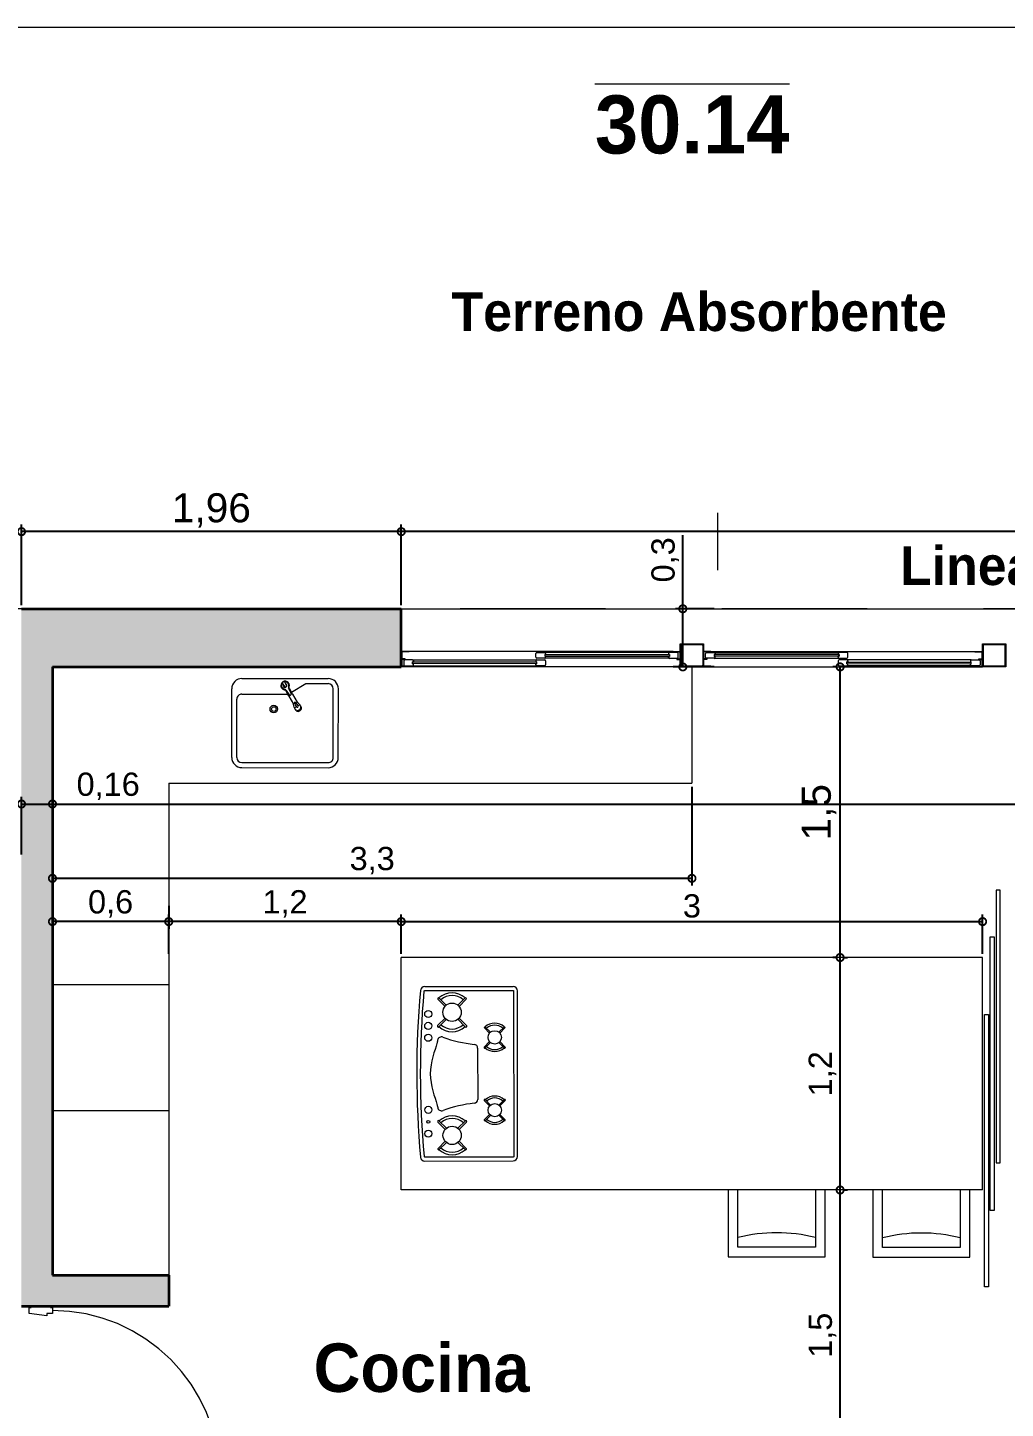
# Model space of a CAD drawing. Header units: millimetres. Extents: x 110427 to 125914, y 76277 to 76441.
# Drawn here: x 114092.03 to 114097.08, y 76389.89 to 76397.02 of the extents above; entities that cross this region are included whole.
import ezdxf

# ---------------------------------------------------------------- set-up
doc = ezdxf.new("R2010")
doc.units = ezdxf.units.MM
doc.linetypes.add('CENTER', pattern=[50.8, 31.75, -6.35, 6.35, -6.35])
doc.linetypes.add('JIS_02_0.7', pattern=[1.35, 0.75, -0.6])
for name, color, linetype, lineweight in [('03_A CONSTRUIR', 250, 'Continuous', 35), ('04_CIVIL A CONSTRUIR', 250, 'Continuous', 35), ('06_CIVIL VISTAS GRUESA', 244, 'Continuous', 13), ('07_CIVIL VISTAS MEDIA', 143, 'Continuous', 9), ('09_CIVIL PROYECCIONES', 230, 'JIS_02_0.7', 5), ('10_CIVIL EJES', 230, 'CENTER', 15), ('11_CARPINTERIA Y MOBILIARIO', 141, 'Continuous', 9), ('12_HATCH', 8, 'Continuous', 9), ('13_COTAS', 8, 'Continuous', 9)]:
    doc.layers.add(name, color=color, linetype=linetype, lineweight=lineweight)
doc.layers.add('14_TEXTOS', color=4, linetype='Continuous')
doc.styles.add('JDS1', font='GOTHICB.TTF')
doc.styles.add('Swis721 BT', font='swiss.ttf')
doc.dimstyles.new('ISO-23', dxfattribs={"dimscale": 0.03, "dimtxt": 5, "dimasz": 2.5, "dimexe": 1.25, "dimexo": 0.625, "dimtad": 1, "dimtxsty": 'Swis721 BT', "dimblk": 'DOTSMALL', "dimcen": 2.5, "dimclrt": 150, "dimadec": 0, "dimazin": 0, "dimtfac": 1, "dimtmove": 0, "dimatfit": 3, "dimfxl": 0, "dimarcsym": 0})

# ---------------------------------------------------------------- blocks, each defined once
blk = doc.blocks.new('A$C4B131B44')
at = {"layer": '11_CARPINTERIA Y MOBILIARIO'}
for p, q in [((-0.2806, -0.3635), (-0.2806, 0.092)), ((0.5965, 0.1148), (-0.2577, 0.1148)), ((0.6194, -0.3635), (0.6194, 0.092)), ((-0.0719, 0.0455), (-0.0451, 0.0189)), ((-0.0674, 0.05), (-0.0406, 0.0235)), ((0.0035, 0.0235), (0.0315, 0.0512)), ((0.008, 0.0189), (0.036, 0.0467)), ((0.3307, 0.0189), (0.3027, 0.0467)), ((0.3352, 0.0235), (0.3072, 0.0512)), ((0.4061, 0.05), (0.3794, 0.0235)), ((0.4106, 0.0455), (0.3839, 0.0189)), ((-0.0719, -0.0514), (-0.0451, -0.0248)), ((-0.0674, -0.0559), (-0.0406, -0.0293)), ((0.0035, -0.0293), (0.0315, -0.0571)), ((0.008, -0.0248), (0.036, -0.0526)), ((0.3307, -0.0248), (0.3027, -0.0526)), ((0.3352, -0.0293), (0.3072, -0.0571)), ((0.4061, -0.0559), (0.3794, -0.0293)), ((0.4106, -0.0514), (0.3839, -0.0248)), ((0.0373, -0.0908), (0.3015, -0.0908)), ((-0.2216, -0.1562), (-0.1848, -0.1927)), ((-0.2155, -0.1499), (-0.1786, -0.1865)), ((-0.1179, -0.1865), (-0.0794, -0.1483)), ((-0.1118, -0.1927), (-0.0733, -0.1545)), ((0.4505, -0.1927), (0.412, -0.1545)), ((0.4567, -0.1865), (0.4182, -0.1483)), ((0.5542, -0.1499), (0.5174, -0.1865)), ((0.5604, -0.1562), (0.5236, -0.1927)), ((-0.2216, -0.2894), (-0.1848, -0.2528)), ((-0.2155, -0.2956), (-0.1786, -0.2591)), ((-0.1179, -0.2591), (-0.0794, -0.2973)), ((-0.1118, -0.2528), (-0.0733, -0.291)), ((0.4505, -0.2528), (0.412, -0.291)), ((0.4567, -0.2591), (0.4182, -0.2973)), ((0.5542, -0.2956), (0.5174, -0.2591)), ((0.5604, -0.2894), (0.5236, -0.2528))]:
    blk.add_line(p, q, dxfattribs=at)
blk.add_lwpolyline([(0.5994, -0.3635, -0.419031), (0.5965, -0.3663, -0.044114), (-0.2577, -0.3663, -0.419031), (-0.2606, -0.3635), (-0.2606, 0.092, -0.414214), (-0.2577, 0.0948), (0.5965, 0.0948, -0.414214), (0.5994, 0.092)], format="xyb", close=True, dxfattribs=at)
for centre, radius in [((-0.0185, -0.0029), 0.0344), ((0.3573, -0.0029), 0.0344), ((-0.1483, -0.2228), 0.0473), ((0.4871, -0.2228), 0.0473), ((-0.1394, -0.3457), 0.0184), ((-0.0781, -0.3457), 0.0184), ((-0.0168, -0.3457), 0.0184), ((0.3555, -0.3457), 0.0184), ((0.4168, -0.3457), 0.00737), ((0.4781, -0.3457), 0.0184)]:
    blk.add_circle(centre, radius, dxfattribs=at)
for centre, radius, start, end in [((-0.2577, 0.092), 0.0229, 90, 180), ((0.5965, 0.092), 0.0229, 0, 90), ((-0.0185, -0.0029), 0.0729, 137.6275, 222.3725), ((-0.0185, -0.0029), 0.0631, 138.11325, 221.88675), ((-0.0696, 0.0478), 0.00318, 45.22003, 225.22003), ((-0.0185, -0.0029), 0.0631, 318.11325, 41.88675), ((0.0338, 0.049), 0.00318, 314.77997, 134.77997), ((-0.0185, -0.0029), 0.0729, 317.72288, 42.27712), ((0.3573, -0.0029), 0.0729, 137.72288, 222.27712), ((0.3573, -0.0029), 0.0631, 138.11325, 221.88675), ((0.305, 0.049), 0.00318, 45.22003, 225.22003), ((0.3573, -0.0029), 0.0631, 318.11325, 41.88675), ((0.4084, 0.0478), 0.00318, 314.77997, 134.77997), ((0.3573, -0.0029), 0.0729, 317.6275, 42.3725), ((-0.0696, -0.0536), 0.00318, 134.77997, 314.77997), ((0.0338, -0.0548), 0.00318, 225.22003, 45.22003), ((0.305, -0.0548), 0.00318, 134.77997, 314.77997), ((0.4084, -0.0536), 0.00318, 225.22003, 45.22003), ((-0.6829, -0.033), 0.7044, 340.35872, 353.87019), ((0.0373, -0.1108), 0.02, 90, 172.76677), ((0.3015, -0.1108), 0.02, 7.23323, 90), ((1.0217, -0.033), 0.7044, 186.12981, 199.64128), ((-0.1483, -0.2228), 0.1003, 137.6275, 222.3725), ((-0.1483, -0.2228), 0.0867, 138.11325, 221.88675), ((-0.2185, -0.153), 0.00438, 45.22003, 225.22003), ((-0.1483, -0.2228), 0.0867, 318.11325, 41.88675), ((-0.0764, -0.1514), 0.00438, 314.77997, 134.77997), ((-0.1483, -0.2228), 0.1003, 317.72288, 42.27712), ((0.4871, -0.2228), 0.1003, 137.72288, 222.27712), ((0.4871, -0.2228), 0.0867, 138.11325, 221.88675), ((0.4151, -0.1514), 0.00438, 45.22003, 225.22003), ((0.4871, -0.2228), 0.0867, 318.11325, 41.88675), ((0.5573, -0.153), 0.00438, 314.77997, 134.77997), ((0.4871, -0.2228), 0.1003, 317.6275, 42.3725), ((-0.0011, -0.2776), 0.02, 156.94499, 262.07462), ((0.3399, -0.2776), 0.02, 277.92538, 23.05501), ((-0.2185, -0.2925), 0.00438, 134.77997, 314.77997), ((-0.0764, -0.2941), 0.00438, 225.22003, 45.22003), ((0.4151, -0.2941), 0.00438, 134.77997, 314.77997), ((0.5573, -0.2925), 0.00438, 225.22003, 45.22003), ((-0.2577, -0.3635), 0.0229, 180, 262.81617), ((0.1694, 4.4649), 4.87, 264.93463, 275.06537), ((0.5965, -0.3635), 0.0229, 277.18383, 0)]:
    blk.add_arc(centre, radius, start, end, dxfattribs=at)
blk.add_open_spline([(-0.0038, -0.2974), (0.0039, -0.2985), (0.0373, -0.3079), (0.1694, -0.3588), (0.3014, -0.3079), (0.3349, -0.2985), (0.3426, -0.2974)], degree=3, knots=[0.0270107, 0.0270107, 0.0270107, 0.0270107, 0.0505112, 0.2042843, 0.3580574, 0.381558, 0.381558, 0.381558, 0.381558], dxfattribs=at)
blk = doc.blocks.new('_DotSmall')
at = {"color": 0, "linetype": 'ByBlock', "const_width": 0.5}
blk.add_lwpolyline([(-0.0625, 0, 1), (0.0625, 0, 1)], format="xyb", close=True, dxfattribs=at)
blk = doc.blocks.new('*D241')
at = {"layer": '13_COTAS', "color": 0, "lineweight": -2}
for p, q in [((114092.1632, 76393.6996), (114092.1632, 76392.9731)), ((114092.1632, 76393.0106), (114104.5832, 76393.0106)), ((114104.5832, 76392.8192), (114104.5832, 76393.0481))]:
    blk.add_line(p, q, dxfattribs=at)
at = {"layer": 'Defpoints', "color": 0}
for p in [(114092.1632, 76393.7183), (114104.5832, 76393.0106), (114104.5832, 76392.8004)]:
    blk.add_point(p, dxfattribs=at)
at = {"layer": '13_COTAS', "color": 0, "lineweight": -2, "xscale": 0.075, "yscale": 0.075, "zscale": 0.075, "rotation": 180}
blk.add_blockref('_DotSmall', (114092.1632, 76393.0106), dxfattribs=at)
at = {"layer": '13_COTAS', "color": 0, "lineweight": -2, "xscale": 0.075, "yscale": 0.075, "zscale": 0.075}
blk.add_blockref('_DotSmall', (114104.5832, 76393.0106), dxfattribs=at)
at = {"layer": '13_COTAS', "color": 150, "insert": (114098.3732, 76393.1198), "char_height": 0.15, "attachment_point": 5, "style": 'Swis721 BT'}
blk.add_mtext('12,42', dxfattribs=at)
blk = doc.blocks.new('*D518')
at = {"layer": '13_COTAS', "color": 0, "lineweight": -2}
for p, q in [((114092.0032, 76392.7494), (114092.0032, 76393.0481)), ((114092.0032, 76393.0106), (114092.1632, 76393.0106)), ((114092.1632, 76392.7494), (114092.1632, 76393.0481)), ((114092.1632, 76393.0106), (114092.6243, 76393.0106))]:
    blk.add_line(p, q, dxfattribs=at)
at = {"layer": 'Defpoints', "color": 0}
for p in [(114092.1632, 76393.0106), (114092.0032, 76392.7306), (114092.1632, 76392.7306)]:
    blk.add_point(p, dxfattribs=at)
at = {"layer": '13_COTAS', "color": 0, "lineweight": -2, "xscale": 0.075, "yscale": 0.075, "zscale": 0.075, "rotation": 180}
blk.add_blockref('_DotSmall', (114092.0032, 76393.0106), dxfattribs=at)
at = {"layer": '13_COTAS', "color": 0, "lineweight": -2, "xscale": 0.075, "yscale": 0.075, "zscale": 0.075}
blk.add_blockref('_DotSmall', (114092.1632, 76393.0106), dxfattribs=at)
at = {"layer": '13_COTAS', "color": 150, "insert": (114092.4506, 76393.1017), "char_height": 0.12, "attachment_point": 5, "style": 'Swis721 BT'}
blk.add_mtext('0,16', dxfattribs=at)
blk = doc.blocks.new('*D273')
at = {"layer": '13_COTAS', "color": 0, "lineweight": -2}
for p, q in [((114096.228, 76389.5182), (114096.228, 76391.0183)), ((114096.2467, 76391.0183), (114096.2655, 76391.0183)), ((114096.2467, 76389.5182), (114096.2655, 76389.5182))]:
    blk.add_line(p, q, dxfattribs=at)
at = {"layer": 'Defpoints', "color": 0}
for p in [(114096.228, 76391.0183), (114096.228, 76391.0183), (114096.228, 76389.5182)]:
    blk.add_point(p, dxfattribs=at)
at = {"layer": '13_COTAS', "color": 0, "lineweight": -2, "xscale": 0.075, "yscale": 0.075, "zscale": 0.075}
for p, rotation in [((114096.228, 76391.0183), 90), ((114096.228, 76389.5182), 270)]:
    blk.add_blockref('_DotSmall', p, dxfattribs=dict(at, rotation=rotation))
at = {"layer": '13_COTAS', "color": 150, "insert": (114096.1369, 76390.2683), "char_height": 0.12, "attachment_point": 5, "rotation": 90, "style": 'Swis721 BT'}
blk.add_mtext('1,5', dxfattribs=at)
blk = doc.blocks.new('*D274')
at = {"layer": '13_COTAS', "color": 0, "lineweight": -2}
for p, q in [((114096.228, 76391.0183), (114096.228, 76392.2183)), ((114096.2467, 76392.2183), (114096.2655, 76392.2183)), ((114096.2467, 76391.0183), (114096.2655, 76391.0183))]:
    blk.add_line(p, q, dxfattribs=at)
at = {"layer": 'Defpoints', "color": 0}
for p in [(114096.228, 76392.2183), (114096.228, 76392.2183), (114096.228, 76391.0183)]:
    blk.add_point(p, dxfattribs=at)
at = {"layer": '13_COTAS', "color": 0, "lineweight": -2, "xscale": 0.075, "yscale": 0.075, "zscale": 0.075}
for p, rotation in [((114096.228, 76392.2183), 90), ((114096.228, 76391.0183), 270)]:
    blk.add_blockref('_DotSmall', p, dxfattribs=dict(at, rotation=rotation))
at = {"layer": '13_COTAS', "color": 150, "insert": (114096.1369, 76391.6183), "char_height": 0.12, "attachment_point": 5, "rotation": 90, "style": 'Swis721 BT'}
blk.add_mtext('1,2', dxfattribs=at)
blk = doc.blocks.new('*D515')
at = {"layer": '13_COTAS', "color": 0, "lineweight": -2}
for p, q in [((114095.4162, 76394.0183), (114095.4162, 76394.3978)), ((114095.5775, 76394.0183), (114095.3787, 76394.0183)), ((114095.4162, 76393.7183), (114095.4162, 76394.0183)), ((114095.5775, 76393.7183), (114095.3787, 76393.7183))]:
    blk.add_line(p, q, dxfattribs=at)
at = {"layer": 'Defpoints', "color": 0}
for p in [(114095.4162, 76394.0183), (114095.5963, 76394.0183), (114095.5963, 76393.7183)]:
    blk.add_point(p, dxfattribs=at)
at = {"layer": '13_COTAS', "color": 0, "lineweight": -2, "xscale": 0.075, "yscale": 0.075, "zscale": 0.075}
for p, rotation in [((114095.4162, 76394.0183), 90), ((114095.4162, 76393.7183), 270)]:
    blk.add_blockref('_DotSmall', p, dxfattribs=dict(at, rotation=rotation))
at = {"layer": '13_COTAS', "color": 150, "insert": (114095.3252, 76394.271), "char_height": 0.12, "attachment_point": 5, "rotation": 90, "style": 'Swis721 BT'}
blk.add_mtext('0,3', dxfattribs=at)
blk = doc.blocks.new('*D516')
at = {"layer": '13_COTAS', "color": 0, "lineweight": -2}
for p, q in [((114092.7632, 76392.237), (114092.7632, 76392.4412)), ((114093.9632, 76392.237), (114093.9632, 76392.4412)), ((114093.9632, 76392.4037), (114092.7632, 76392.4037))]:
    blk.add_line(p, q, dxfattribs=at)
at = {"layer": 'Defpoints', "color": 0}
for p in [(114092.7632, 76392.4037), (114092.7632, 76392.2183), (114093.9632, 76392.2183)]:
    blk.add_point(p, dxfattribs=at)
at = {"layer": '13_COTAS', "color": 0, "lineweight": -2, "xscale": 0.075, "yscale": 0.075, "zscale": 0.075, "rotation": 180}
blk.add_blockref('_DotSmall', (114092.7632, 76392.4037), dxfattribs=at)
at = {"layer": '13_COTAS', "color": 0, "lineweight": -2, "xscale": 0.075, "yscale": 0.075, "zscale": 0.075}
blk.add_blockref('_DotSmall', (114093.9632, 76392.4037), dxfattribs=at)
at = {"layer": '13_COTAS', "color": 150, "insert": (114093.3632, 76392.4948), "char_height": 0.12, "attachment_point": 5, "style": 'Swis721 BT'}
blk.add_mtext('1,2', dxfattribs=at)
blk = doc.blocks.new('*D517')
at = {"layer": '13_COTAS', "color": 0, "lineweight": -2}
for p, q in [((114092.1632, 76392.485), (114092.1632, 76392.3662)), ((114092.7632, 76392.485), (114092.7632, 76392.3662)), ((114092.7632, 76392.4037), (114092.1632, 76392.4037))]:
    blk.add_line(p, q, dxfattribs=at)
at = {"layer": 'Defpoints', "color": 0}
for p in [(114092.1632, 76392.5037), (114092.7632, 76392.5037), (114092.1632, 76392.4037)]:
    blk.add_point(p, dxfattribs=at)
at = {"layer": '13_COTAS', "color": 0, "lineweight": -2, "xscale": 0.075, "yscale": 0.075, "zscale": 0.075, "rotation": 180}
blk.add_blockref('_DotSmall', (114092.1632, 76392.4037), dxfattribs=at)
at = {"layer": '13_COTAS', "color": 0, "lineweight": -2, "xscale": 0.075, "yscale": 0.075, "zscale": 0.075}
blk.add_blockref('_DotSmall', (114092.7632, 76392.4037), dxfattribs=at)
at = {"layer": '13_COTAS', "color": 150, "insert": (114092.4632, 76392.4948), "char_height": 0.12, "attachment_point": 5, "style": 'Swis721 BT'}
blk.add_mtext('0,6', dxfattribs=at)
blk = doc.blocks.new('*D320')
at = {"layer": '06_CIVIL VISTAS GRUESA', "color": 0, "lineweight": -2}
for p, q in [((114093.9632, 76394.0371), (114093.9632, 76394.4542)), ((114104.5832, 76394.0371), (114104.5832, 76394.4542)), ((114104.5832, 76394.4167), (114093.9632, 76394.4167))]:
    blk.add_line(p, q, dxfattribs=at)
at = {"layer": 'Defpoints', "color": 0}
for p in [(114093.9632, 76394.4167), (114093.9632, 76394.0183), (114104.5832, 76394.0183)]:
    blk.add_point(p, dxfattribs=at)
at = {"layer": '06_CIVIL VISTAS GRUESA', "color": 0, "lineweight": -2, "xscale": 0.075, "yscale": 0.075, "zscale": 0.075}
for p, rotation in [((114093.9632, 76394.4167), 180.0000001953298), ((114104.5832, 76394.4167), 1.953298323087438e-07)]:
    blk.add_blockref('_DotSmall', p, dxfattribs=dict(at, rotation=rotation))
at = {"layer": '06_CIVIL VISTAS GRUESA', "color": 150, "insert": (114099.2732, 76394.5258), "char_height": 0.15, "attachment_point": 5, "rotation": 0, "style": 'Swis721 BT'}
blk.add_mtext('10,60', dxfattribs=at)
blk = doc.blocks.new('*D321')
at = {"layer": '06_CIVIL VISTAS GRUESA', "color": 0, "lineweight": -2}
for p, q in [((114092.0032, 76394.0371), (114092.0032, 76394.4542)), ((114093.9632, 76394.0371), (114093.9632, 76394.4542)), ((114093.9632, 76394.4167), (114092.0032, 76394.4167))]:
    blk.add_line(p, q, dxfattribs=at)
at = {"layer": 'Defpoints', "color": 0}
for p in [(114092.0032, 76394.4167), (114092.0032, 76394.0183), (114093.9632, 76394.0183)]:
    blk.add_point(p, dxfattribs=at)
at = {"layer": '06_CIVIL VISTAS GRUESA', "color": 0, "lineweight": -2, "xscale": 0.075, "yscale": 0.075, "zscale": 0.075}
for p, rotation in [((114092.0032, 76394.4167), 180.000001058369), ((114093.9632, 76394.4167), 1.058368992445935e-06)]:
    blk.add_blockref('_DotSmall', p, dxfattribs=dict(at, rotation=rotation))
at = {"layer": '06_CIVIL VISTAS GRUESA', "color": 150, "insert": (114092.9832, 76394.5258), "char_height": 0.15, "attachment_point": 5, "rotation": 0, "style": 'Swis721 BT'}
blk.add_mtext('1,96', dxfattribs=at)
blk = doc.blocks.new('*D399')
at = {"layer": '13_COTAS', "color": 0, "lineweight": -2}
for p, q in [((114093.9632, 76392.237), (114093.9632, 76392.4412)), ((114096.9632, 76392.237), (114096.9632, 76392.4412)), ((114093.9632, 76392.4037), (114096.9632, 76392.4037))]:
    blk.add_line(p, q, dxfattribs=at)
at = {"layer": 'Defpoints', "color": 0}
for p in [(114096.9632, 76392.4037), (114093.9632, 76392.2183), (114096.9632, 76392.2183)]:
    blk.add_point(p, dxfattribs=at)
at = {"layer": '13_COTAS', "color": 0, "lineweight": -2, "xscale": 0.075, "yscale": 0.075, "zscale": 0.075, "rotation": 180}
blk.add_blockref('_DotSmall', (114093.9632, 76392.4037), dxfattribs=at)
at = {"layer": '13_COTAS', "color": 0, "lineweight": -2, "xscale": 0.075, "yscale": 0.075, "zscale": 0.075}
blk.add_blockref('_DotSmall', (114096.9632, 76392.4037), dxfattribs=at)
at = {"layer": '13_COTAS', "color": 150, "insert": (114095.4632, 76392.4841), "char_height": 0.12, "attachment_point": 5, "style": 'Swis721 BT'}
blk.add_mtext('3', dxfattribs=at)
blk = doc.blocks.new('*D418')
at = {"layer": '13_COTAS', "color": 0, "lineweight": -2}
for p, q in [((114092.1632, 76393.0996), (114092.1632, 76392.5895)), ((114095.4632, 76393.0996), (114095.4632, 76392.5895)), ((114095.4632, 76392.627), (114092.1632, 76392.627))]:
    blk.add_line(p, q, dxfattribs=at)
at = {"layer": 'Defpoints', "color": 0}
for p in [(114092.1632, 76393.1183), (114095.4632, 76393.1183), (114092.1632, 76392.627)]:
    blk.add_point(p, dxfattribs=at)
at = {"layer": '13_COTAS', "color": 0, "lineweight": -2, "xscale": 0.075, "yscale": 0.075, "zscale": 0.075, "rotation": 180}
blk.add_blockref('_DotSmall', (114092.1632, 76392.627), dxfattribs=at)
at = {"layer": '13_COTAS', "color": 0, "lineweight": -2, "xscale": 0.075, "yscale": 0.075, "zscale": 0.075}
blk.add_blockref('_DotSmall', (114095.4632, 76392.627), dxfattribs=at)
at = {"layer": '13_COTAS', "color": 150, "insert": (114093.8132, 76392.7181), "char_height": 0.12, "attachment_point": 5, "style": 'Swis721 BT'}
blk.add_mtext('3,3', dxfattribs=at)
blk = doc.blocks.new('*D256')
at = {"layer": '13_COTAS', "color": 0, "lineweight": -2}
for p, q in [((114096.2136, 76393.7184), (114096.1905, 76393.7184)), ((114096.228, 76392.2183), (114096.228, 76393.7184)), ((114096.2139, 76392.2183), (114096.1905, 76392.2183))]:
    blk.add_line(p, q, dxfattribs=at)
at = {"layer": 'Defpoints', "color": 0}
for p in [(114096.228, 76393.7184), (114096.2323, 76393.7184), (114096.2327, 76392.2183)]:
    blk.add_point(p, dxfattribs=at)
at = {"layer": '13_COTAS', "color": 0, "lineweight": -2, "xscale": 0.075, "yscale": 0.075, "zscale": 0.075}
for p, rotation in [((114096.228, 76393.7184), 90), ((114096.228, 76392.2183), 270)]:
    blk.add_blockref('_DotSmall', p, dxfattribs=dict(at, rotation=rotation))
at = {"layer": '13_COTAS', "color": 150, "insert": (114096.1188, 76392.9683), "char_height": 0.15, "attachment_point": 5, "rotation": 90, "style": 'Swis721 BT'}
blk.add_mtext('1,5', dxfattribs=at)

msp = doc.modelspace()

# ---------------------------------------------------------------- hatches: boundary and pattern name
at = {"layer": '12_HATCH'}
h = msp.add_hatch(color=1, dxfattribs=at)
h.dxf.hatch_style = 1
h.paths.add_polyline_path([(114092.1632, 76393.7183), (114093.9632, 76393.7183), (114093.9632, 76394.0183), (114092.0032, 76394.0183), (114092.0032, 76390.4182), (114092.7632, 76390.4182), (114092.7632, 76390.5782), (114092.1632, 76390.5782)])

# ---------------------------------------------------------------- linework, layer by layer
at = {"layer": '03_A CONSTRUIR'}
msp.add_line((114092.1632, 76393.7183), (114092.1632, 76390.5782), dxfattribs=at)
at = {"layer": '04_CIVIL A CONSTRUIR'}
for p, q in [((114092.0032, 76394.0183), (114093.9632, 76394.0183)), ((114093.9632, 76393.7183), (114093.9632, 76394.0183)), ((114092.1632, 76393.7183), (114092.6532, 76393.7183)), ((114092.1632, 76393.7183), (114093.9632, 76393.7183)), ((114092.1632, 76390.5782), (114092.7632, 76390.5782)), ((114092.7632, 76390.5782), (114092.7632, 76390.4182)), ((114092.0032, 76390.4182), (114092.7632, 76390.4182))]:
    msp.add_line(p, q, dxfattribs=at)
at = {"layer": '07_CIVIL VISTAS MEDIA'}
for p, q in [((114093.9632, 76394.0183), (114104.5832, 76394.0183)), ((114094.0032, 76393.7984), (114093.9632, 76393.7984)), ((114095.3658, 76393.7984), (114093.9633, 76393.7984)), ((114093.9662, 76393.7944), (114093.9662, 76393.7609)), ((114094.0032, 76393.7954), (114093.9672, 76393.7954)), ((114094.0032, 76393.7984), (114094.0032, 76393.7954)), ((114094.6631, 76393.7932), (114094.7033, 76393.7932)), ((114095.3476, 76393.7927), (114094.7033, 76393.7932)), ((114095.3879, 76393.7927), (114095.3476, 76393.7927)), ((114095.3658, 76393.7984), (114095.4058, 76393.7984)), ((114095.3658, 76393.7984), (114095.3658, 76393.7954)), ((114095.3658, 76393.7954), (114095.4018, 76393.7954)), ((114095.4027, 76393.7609), (114095.4028, 76393.7944)), ((114095.5606, 76393.7984), (114095.5206, 76393.7984)), ((114095.5236, 76393.7609), (114095.5236, 76393.7944)), ((114095.5606, 76393.7954), (114095.5246, 76393.7954)), ((114095.5385, 76393.7927), (114095.5787, 76393.7927)), ((114095.5606, 76393.7984), (114095.5606, 76393.7954)), ((114095.5606, 76393.7984), (114096.9631, 76393.7984)), ((114095.5787, 76393.7927), (114096.223, 76393.7932)), ((114096.2633, 76393.7932), (114096.223, 76393.7932)), ((114096.9232, 76393.7984), (114096.9632, 76393.7984)), ((114096.9232, 76393.7984), (114096.9232, 76393.7954)), ((114096.9232, 76393.7954), (114096.9592, 76393.7954)), ((114096.9602, 76393.7944), (114096.9602, 76393.7609)), ((114094.0032, 76393.7184), (114093.9632, 76393.7184)), ((114095.4058, 76393.7183), (114093.9632, 76393.7183)), ((114093.9662, 76393.7559), (114093.9662, 76393.7224)), ((114093.9832, 76393.7599), (114093.9672, 76393.7599)), ((114093.9832, 76393.7569), (114093.9672, 76393.7569)), ((114094.0032, 76393.7214), (114093.9672, 76393.7214)), ((114093.9762, 76393.7493), (114093.9762, 76393.729)), ((114094.0213, 76393.7541), (114093.981, 76393.7541)), ((114093.981, 76393.7241), (114094.0213, 76393.7241)), ((114093.9832, 76393.7569), (114093.9832, 76393.7599)), ((114094.0032, 76393.7184), (114094.0032, 76393.7214)), ((114094.0213, 76393.7541), (114094.663, 76393.7547)), ((114094.0252, 76393.744), (114094.0213, 76393.744)), ((114094.0213, 76393.7343), (114094.0213, 76393.744)), ((114094.0213, 76393.7343), (114094.0252, 76393.7343)), ((114094.6622, 76393.7437), (114094.0222, 76393.7431)), ((114094.0222, 76393.7351), (114094.0222, 76393.7431)), ((114094.6622, 76393.7357), (114094.0222, 76393.7351)), ((114094.0228, 76393.7244), (114094.6631, 76393.7247)), ((114094.0262, 76393.7493), (114094.0262, 76393.745)), ((114094.0262, 76393.729), (114094.0262, 76393.7333)), ((114094.6582, 76393.7681), (114094.6582, 76393.7883)), ((114094.6582, 76393.7498), (114094.6582, 76393.7455)), ((114094.6582, 76393.7296), (114094.6582, 76393.7338)), ((114094.6592, 76393.7445), (114094.663, 76393.7445)), ((114094.663, 76393.7348), (114094.6592, 76393.7348)), ((114094.6622, 76393.7357), (114094.6622, 76393.7437)), ((114094.663, 76393.7547), (114094.7033, 76393.7547)), ((114094.663, 76393.7348), (114094.663, 76393.7445)), ((114094.7033, 76393.7632), (114094.6631, 76393.7632)), ((114094.7033, 76393.7247), (114094.6631, 76393.7247)), ((114094.7033, 76393.783), (114094.7072, 76393.783)), ((114094.7033, 76393.783), (114094.7033, 76393.7733)), ((114094.7072, 76393.7733), (114094.7033, 76393.7733)), ((114095.3476, 76393.7627), (114094.7033, 76393.7632)), ((114094.7042, 76393.7822), (114095.3467, 76393.7817)), ((114094.7042, 76393.7822), (114094.7042, 76393.7742)), ((114094.7042, 76393.7742), (114095.3467, 76393.7737)), ((114094.7082, 76393.7883), (114094.7082, 76393.784)), ((114094.7082, 76393.768), (114094.7082, 76393.7723)), ((114094.7082, 76393.7498), (114094.7082, 76393.7295)), ((114095.3427, 76393.7878), (114095.3427, 76393.7835)), ((114095.3427, 76393.7675), (114095.3427, 76393.7718)), ((114095.3476, 76393.7825), (114095.3437, 76393.7825)), ((114095.3437, 76393.7728), (114095.3476, 76393.7728)), ((114095.3467, 76393.7817), (114095.3467, 76393.7737)), ((114095.3476, 76393.7825), (114095.3476, 76393.7728)), ((114095.3476, 76393.7627), (114095.3879, 76393.7627)), ((114095.3657, 76393.7214), (114095.4017, 76393.7214)), ((114095.3657, 76393.7184), (114095.3657, 76393.7214)), ((114095.3657, 76393.7184), (114095.4057, 76393.7184)), ((114095.3857, 76393.7599), (114095.4017, 76393.7599)), ((114095.3857, 76393.7599), (114095.3857, 76393.7569)), ((114095.3857, 76393.7569), (114095.4017, 76393.7569)), ((114095.3928, 76393.7675), (114095.3928, 76393.7878)), ((114095.4027, 76393.7224), (114095.4027, 76393.7559)), ((114095.5606, 76393.7184), (114095.5206, 76393.7184)), ((114095.5206, 76393.7183), (114096.9632, 76393.7183)), ((114095.5236, 76393.7224), (114095.5236, 76393.7559)), ((114095.5406, 76393.7599), (114095.5246, 76393.7599)), ((114095.5406, 76393.7569), (114095.5246, 76393.7569)), ((114095.5606, 76393.7214), (114095.5246, 76393.7214)), ((114095.5336, 76393.7675), (114095.5336, 76393.7878)), ((114095.5787, 76393.7627), (114095.5385, 76393.7627)), ((114095.5406, 76393.7599), (114095.5406, 76393.7569)), ((114095.5606, 76393.7184), (114095.5606, 76393.7214)), ((114095.5787, 76393.7825), (114095.5826, 76393.7825)), ((114095.5787, 76393.7825), (114095.5787, 76393.7728)), ((114095.5826, 76393.7728), (114095.5787, 76393.7728)), ((114095.5787, 76393.7627), (114096.223, 76393.7632)), ((114096.2221, 76393.7822), (114095.5796, 76393.7817)), ((114095.5796, 76393.7817), (114095.5796, 76393.7737)), ((114096.2221, 76393.7742), (114095.5796, 76393.7737)), ((114095.5836, 76393.7878), (114095.5836, 76393.7835)), ((114095.5836, 76393.7675), (114095.5836, 76393.7718)), ((114096.2181, 76393.7883), (114096.2181, 76393.784)), ((114096.2181, 76393.768), (114096.2181, 76393.7723)), ((114096.2182, 76393.7498), (114096.2182, 76393.7295)), ((114096.223, 76393.783), (114096.2191, 76393.783)), ((114096.2191, 76393.7733), (114096.223, 76393.7733)), ((114096.2221, 76393.7822), (114096.2221, 76393.7742)), ((114096.223, 76393.783), (114096.223, 76393.7733)), ((114096.223, 76393.7632), (114096.2633, 76393.7632)), ((114096.2633, 76393.7547), (114096.223, 76393.7547)), ((114096.223, 76393.7247), (114096.2633, 76393.7247)), ((114096.905, 76393.7541), (114096.2633, 76393.7547)), ((114096.2672, 76393.7445), (114096.2633, 76393.7445)), ((114096.2633, 76393.7348), (114096.2633, 76393.7445)), ((114096.2633, 76393.7348), (114096.2672, 76393.7348)), ((114096.9035, 76393.7244), (114096.2633, 76393.7247)), ((114096.2642, 76393.7437), (114096.9042, 76393.7431)), ((114096.2642, 76393.7357), (114096.2642, 76393.7437)), ((114096.2642, 76393.7357), (114096.9042, 76393.7351)), ((114096.2682, 76393.7681), (114096.2682, 76393.7883)), ((114096.2682, 76393.7498), (114096.2682, 76393.7455)), ((114096.2682, 76393.7296), (114096.2682, 76393.7338)), ((114096.9002, 76393.7493), (114096.9002, 76393.745)), ((114096.9002, 76393.729), (114096.9002, 76393.7333)), ((114096.9012, 76393.744), (114096.905, 76393.744)), ((114096.905, 76393.7343), (114096.9012, 76393.7343)), ((114096.9042, 76393.7351), (114096.9042, 76393.7431)), ((114096.905, 76393.7541), (114096.9453, 76393.7541)), ((114096.905, 76393.7343), (114096.905, 76393.744)), ((114096.9453, 76393.7241), (114096.9051, 76393.7241)), ((114096.9232, 76393.7214), (114096.9592, 76393.7214)), ((114096.9232, 76393.7184), (114096.9232, 76393.7214)), ((114096.9232, 76393.7184), (114096.9632, 76393.7184)), ((114096.9432, 76393.7599), (114096.9592, 76393.7599)), ((114096.9432, 76393.7569), (114096.9432, 76393.7599)), ((114096.9432, 76393.7569), (114096.9592, 76393.7569)), ((114096.9502, 76393.7493), (114096.9502, 76393.729)), ((114096.9602, 76393.7559), (114096.9602, 76393.7224))]:
    msp.add_line(p, q, dxfattribs=at)
for points in [[(114095.5232, 76393.8383), (114095.5232, 76393.7183), (114095.4032, 76393.7183), (114095.4032, 76393.8383)], [(114097.0832, 76393.8383), (114097.0832, 76393.7183), (114096.9632, 76393.7183), (114096.9632, 76393.8383)]]:
    msp.add_lwpolyline(points, close=True, dxfattribs=at)
for points in [[(114095.5187, 76393.8293), (114095.5187, 76393.7273, -0.414214), (114095.5142, 76393.7228), (114095.4122, 76393.7228, -0.414214), (114095.4077, 76393.7273), (114095.4077, 76393.8293, -0.414214), (114095.4122, 76393.8338), (114095.5142, 76393.8338, -0.414214)], [(114097.0787, 76393.8293), (114097.0787, 76393.7273, -0.414214), (114097.0742, 76393.7228), (114096.9722, 76393.7228, -0.414214), (114096.9677, 76393.7273), (114096.9677, 76393.8293, -0.414214), (114096.9722, 76393.8338), (114097.0742, 76393.8338, -0.414214)]]:
    msp.add_lwpolyline(points, format="xyb", close=True, dxfattribs=at)
for centre, radius, start, end in [((114093.9672, 76393.7944), 0.001, 89.98597, 179.98598), ((114094.6631, 76393.7883), 0.00488, 89.98597, 179.98598), ((114094.7033, 76393.7883), 0.0049, 359.98598, 89.98597), ((114095.3476, 76393.7878), 0.0049, 89.98597, 179.98598), ((114095.3879, 76393.7878), 0.00488, 359.98598, 89.98597), ((114095.4018, 76393.7944), 0.001, 359.98598, 89.98597), ((114095.5246, 76393.7944), 0.001, 90.01403, 180.01402), ((114095.5385, 76393.7878), 0.00488, 90.01403, 180.01402), ((114095.5787, 76393.7878), 0.0049, 0.01402, 90.01403), ((114096.223, 76393.7883), 0.0049, 90.01403, 180.01402), ((114096.2633, 76393.7883), 0.00488, 0.01402, 90.01403), ((114096.9592, 76393.7944), 0.001, 0.01402, 90.01403), ((114093.9672, 76393.7609), 0.001, 179.98598, 269.98597), ((114093.9672, 76393.7559), 0.001, 89.98597, 179.98598), ((114093.9672, 76393.7224), 0.001, 179.98598, 269.98597), ((114093.981, 76393.7493), 0.00488, 89.98597, 179.98598), ((114093.981, 76393.729), 0.00488, 179.98598, 269.98597), ((114094.0213, 76393.7493), 0.00488, 359.98598, 89.98597), ((114094.0213, 76393.729), 0.0049, 269.98597, 359.98598), ((114094.0252, 76393.745), 0.001, 269.98597, 359.98598), ((114094.6631, 76393.7681), 0.00488, 179.98598, 269.98597), ((114094.663, 76393.7498), 0.00488, 89.98597, 179.98598), ((114094.6592, 76393.7455), 0.001, 179.98598, 269.98597), ((114094.6631, 76393.7296), 0.0049, 179.98598, 269.98597), ((114094.7033, 76393.768), 0.00488, 269.98597, 359.98598), ((114094.7033, 76393.7498), 0.00488, 359.98598, 89.98597), ((114094.7033, 76393.7295), 0.00488, 269.98597, 359.98598), ((114094.7072, 76393.7723), 0.001, 359.98598, 89.98597), ((114095.3437, 76393.7718), 0.001, 89.98597, 179.98598), ((114095.3476, 76393.7675), 0.00488, 179.98598, 269.98597), ((114095.3879, 76393.7675), 0.00488, 269.98597, 359.98598), ((114095.4017, 76393.7609), 0.001, 269.98597, 359.98598), ((114095.4017, 76393.7559), 0.001, 359.98598, 89.98597), ((114095.4017, 76393.7224), 0.001, 269.98597, 359.98598), ((114095.5246, 76393.7609), 0.001, 180.01402, 270.01403), ((114095.5246, 76393.7559), 0.001, 90.01403, 180.01402), ((114095.5246, 76393.7224), 0.001, 180.01402, 270.01403), ((114095.5385, 76393.7675), 0.00488, 180.01402, 270.01403), ((114095.5787, 76393.7675), 0.00488, 270.01403, 0.01402), ((114095.5826, 76393.7718), 0.001, 0.01402, 90.01403), ((114096.2191, 76393.7723), 0.001, 90.01403, 180.01402), ((114096.223, 76393.768), 0.00488, 180.01402, 270.01403), ((114096.223, 76393.7498), 0.00488, 90.01403, 180.01402), ((114096.223, 76393.7295), 0.00488, 180.01402, 270.01403), ((114096.2633, 76393.7681), 0.00488, 270.01403, 0.01402), ((114096.2633, 76393.7498), 0.00488, 0.01402, 90.01403), ((114096.2633, 76393.7296), 0.0049, 270.01403, 0.01402), ((114096.2672, 76393.7455), 0.001, 270.01403, 0.01402), ((114096.905, 76393.7493), 0.00488, 90.01403, 180.01402), ((114096.9012, 76393.745), 0.001, 180.01402, 270.01403), ((114096.9051, 76393.729), 0.0049, 180.01402, 270.01403), ((114096.9453, 76393.7493), 0.00488, 0.01402, 90.01403), ((114096.9453, 76393.729), 0.00488, 270.01403, 0.01402), ((114096.9592, 76393.7609), 0.001, 270.01403, 0.01402), ((114096.9592, 76393.7559), 0.001, 0.01402, 90.01403), ((114096.9592, 76393.7224), 0.001, 270.01403, 0.01402)]:
    msp.add_arc(centre, radius, start, end, dxfattribs=at)
at = {"layer": '07_CIVIL VISTAS MEDIA', "extrusion": (5.97168e-08, 2.7064e-08, 1)}
msp.add_arc((114094.0252, 76393.7333, 0.0089), 0.001, 359.98598, 89.98597, dxfattribs=at)
at = {"layer": '07_CIVIL VISTAS MEDIA', "extrusion": (-5.97036e-08, 2.70932e-08, 1)}
msp.add_arc((114094.6592, 76393.7338, -0.0047), 0.001, 89.98597, 179.98598, dxfattribs=at)
at = {"layer": '07_CIVIL VISTAS MEDIA', "extrusion": (5.97036e-08, -2.70932e-08, 1)}
msp.add_arc((114094.7072, 76393.784, 0.0047), 0.001, 269.98597, 359.98598, dxfattribs=at)
at = {"layer": '07_CIVIL VISTAS MEDIA', "extrusion": (-5.97168e-08, -2.7064e-08, 1)}
msp.add_arc((114095.3437, 76393.7835, -0.0089), 0.001, 179.98598, 269.98597, dxfattribs=at)
at = {"layer": '07_CIVIL VISTAS MEDIA', "extrusion": (5.97168e-08, -2.7064e-08, 1)}
msp.add_arc((114095.5826, 76393.7835, 0.0047), 0.001, 270.01403, 0.01402, dxfattribs=at)
at = {"layer": '07_CIVIL VISTAS MEDIA', "extrusion": (-5.97036e-08, -2.70932e-08, 1)}
msp.add_arc((114096.2191, 76393.784, -0.0089), 0.001, 180.01402, 270.01403, dxfattribs=at)
at = {"layer": '07_CIVIL VISTAS MEDIA', "extrusion": (5.97036e-08, 2.70932e-08, 1)}
msp.add_arc((114096.2672, 76393.7338, 0.0089), 0.001, 0.01402, 90.01403, dxfattribs=at)
at = {"layer": '07_CIVIL VISTAS MEDIA', "extrusion": (-5.97168e-08, 2.7064e-08, 1)}
msp.add_arc((114096.9012, 76393.7333, -0.0047), 0.001, 90.01403, 180.01402, dxfattribs=at)
at = {"layer": '09_CIVIL PROYECCIONES'}
msp.add_line((114109.868, 76394.0183), (114084.4802, 76394.0183), dxfattribs=at)
at = {"layer": '09_CIVIL PROYECCIONES', "ltscale": 2}
msp.add_arc((114092.1632, 76389.5332), 0.863, 0, 90, dxfattribs=at)
at = {"layer": '10_CIVIL EJES'}
msp.add_line((114113.9551, 76397.0183), (114079.9472, 76397.0183), dxfattribs=at)
at = {"layer": '11_CARPINTERIA Y MOBILIARIO'}
for p, q in [((114095.4632, 76393.7183), (114095.4632, 76393.1183)), ((114093.1411, 76393.6585), (114093.586, 76393.6581)), ((114093.0882, 76393.2511), (114093.0885, 76393.606)), ((114093.141, 76393.5782), (114093.3769, 76393.578)), ((114093.3483, 76393.6337, -59.894), (114093.3481, 76393.6339, -59.894)), ((114093.3483, 76393.6337, -59.894), (114093.3608, 76393.6164, -59.894)), ((114093.3612, 76393.6412, -59.894), (114093.3611, 76393.6415, -59.894)), ((114093.3612, 76393.6412, -59.894), (114093.3701, 76393.6218, -59.894)), ((114093.3652, 76393.5981, -59.894), (114093.382, 76393.5693, -59.894)), ((114093.3698, 76393.5971, -59.894), (114093.3853, 76393.5745, -59.894)), ((114093.3825, 76393.6045, -59.894), (114093.3945, 76393.5799, -59.894)), ((114093.3839, 76393.609, -59.894), (114093.4007, 76393.5802, -59.894)), ((114093.396, 76393.5883), (114093.4705, 76393.632)), ((114093.4012, 76393.5787, -59.894), (114093.4012, 76393.5784, -59.894)), ((114093.402, 76393.5779, -59.894), (114093.4261, 76393.5367, -59.894)), ((114093.4705, 76393.632), (114093.586, 76393.6319)), ((114093.612, 76393.2506), (114093.6123, 76393.6056)), ((114093.6382, 76393.2506), (114093.6385, 76393.6056)), ((114093.1145, 76393.251), (114093.1147, 76393.552)), ((114093.3831, 76393.5681, -59.894), (114093.3833, 76393.568, -59.894)), ((114093.3834, 76393.567, -59.894), (114093.4074, 76393.5258, -59.894)), ((114093.4213, 76393.4924, -59.894), (114093.4109, 76393.5103, -59.894)), ((114093.4483, 76393.5081, -59.894), (114093.4379, 76393.5261, -59.894)), ((114093.1407, 76393.2248), (114093.5857, 76393.2244)), ((114093.1407, 76393.1985), (114093.5857, 76393.1981)), ((114092.7632, 76393.1183), (114095.4632, 76393.1183)), ((114092.7632, 76393.1183), (114092.7632, 76390.5782)), ((114093.9632, 76391.0183), (114093.9632, 76392.2183)), ((114096.9632, 76392.2183), (114093.9632, 76392.2183)), ((114096.9632, 76391.0183), (114096.9632, 76392.2183)), ((114092.1632, 76392.0783), (114092.7632, 76392.0783)), ((114092.1632, 76391.4283), (114092.7632, 76391.4283)), ((114096.9632, 76391.0183), (114093.9632, 76391.0183)), ((114095.6504, 76391.0226), (114095.6507, 76390.6726)), ((114095.7007, 76390.7226), (114095.7004, 76391.0226)), ((114096.1004, 76391.023), (114096.1007, 76390.723)), ((114096.1507, 76390.673), (114096.1504, 76391.023)), ((114096.3972, 76391.021), (114096.3975, 76390.671)), ((114096.4474, 76390.7211), (114096.4472, 76391.0211)), ((114096.8472, 76391.0214), (114096.8474, 76390.7214)), ((114096.8975, 76390.6715), (114096.8972, 76391.0215)), ((114095.6507, 76390.6725), (114096.1507, 76390.6729)), ((114096.1007, 76390.7229), (114095.7007, 76390.7226)), ((114096.3975, 76390.6709), (114096.8975, 76390.6714)), ((114096.8474, 76390.7213), (114096.4474, 76390.721))]:
    msp.add_line(p, q, dxfattribs=at)
for points in [[(114097.0532, 76391.1593), (114097.0532, 76392.5659), (114097.0332, 76392.5659), (114097.0332, 76391.1593)], [(114097.0232, 76392.3248), (114097.0232, 76390.9117), (114097.0032, 76390.9117), (114097.0032, 76392.3248)], [(114096.9932, 76391.9248), (114096.9932, 76390.5182), (114096.9732, 76390.5182), (114096.9732, 76391.9248)]]:
    msp.add_lwpolyline(points, close=True, dxfattribs=at)
msp.add_lwpolyline([(114092.1532, 76390.4112), (114092.1632, 76390.4112), (114092.1632, 76390.3812), (114092.1342, 76390.3812), (114092.1342, 76390.369), (114092.0432, 76390.381), (114092.0432, 76390.4112), (114092.0532, 76390.4112)], dxfattribs=at)
for radius in [0.0195, 0.0118]:
    msp.add_circle((114093.3053, 76393.5008), radius, dxfattribs=at)
for centre, radius, start, end in [((114093.141, 76393.606), 0.0525, 89.95119, 179.9512), ((114093.586, 76393.6056), 0.0525, 359.9512, 89.95119), ((114093.141, 76393.552), 0.0263, 89.95119, 179.9512), ((114093.3635, 76393.6224, -59.894), 0.0223, 322.0521, 278.4899), ((114093.3635, 76393.6224, -59.894), 0.019, 143.38059, 258.39067), ((114093.3486, 76393.6343, -59.894), 0.00054, 141.58637, 215.82865), ((114093.3635, 76393.6224, -59.894), 0.0196, 98.95564, 141.58637), ((114093.3635, 76393.6216), 0.00938, 159.97305, 74.50182), ((114093.3565, 76393.5879, -59.894), 0.0162, 34.41019, 78.39067), ((114093.3606, 76393.6413, -59.894), 0.00054, 24.71335, 98.95564), ((114093.3652, 76393.6195, -59.894), 0.0054, 215.82865, 24.71335), ((114093.3635, 76393.6224, -59.894), 0.019, 342.15133, 97.16142), ((114093.3615, 76393.5959, -59.894), 0.00432, 30.271, 85.58733), ((114093.397, 76393.6116, -59.894), 0.0162, 162.15133, 206.13181), ((114093.3966, 76393.5657, -59.894), 0.015, 141.35714, 166.27736), ((114093.3876, 76393.6111, -59.894), 0.00432, 154.95467, 210.271), ((114093.3895, 76393.5778, -59.894), 0.0054, 218.20941, 22.33259), ((114093.3966, 76393.5657, -59.894), 0.015, 74.26465, 99.18486), ((114093.3968, 76393.5655, -59.894), 0.0137, 69.87289, 98.20854), ((114093.3958, 76393.5778, -59.894), 0.0054, 10.03314, 26.13181), ((114093.4011, 76393.5773, -59.894), 0.00108, 30.271, 66.7995), ((114093.586, 76393.6056), 0.0263, 359.9512, 89.95119), ((114093.3865, 76393.5723, -59.894), 0.0054, 214.41019, 230.50886), ((114093.3968, 76393.5655, -59.894), 0.0137, 142.33346, 170.79807), ((114093.3843, 76393.5675, -59.894), 0.00108, 173.7425, 210.271), ((114093.2997, 76393.4937, -59.894), 0.1124, 8.49018, 16.61802), ((114093.4159, 76393.5334, -59.894), 0.00341, 126.23872, 207.52556), ((114093.1989, 76393.4112, -59.894), 0.2456, 24.37741, 29.40964), ((114093.4153, 76393.533, -59.894), 0.00341, 33.01644, 114.30328), ((114093.4195, 76393.5265, -59.894), 0.0155, 256.07964, 284.55665), ((114093.6284, 76393.6619, -59.894), 0.2456, 211.13236, 216.16459), ((114093.4267, 76393.5147, -59.894), 0.00457, 207.64586, 297.31439), ((114093.507, 76393.6147, -59.894), 0.1124, 223.92398, 232.05182), ((114093.4263, 76393.5145, -59.894), 0.00457, 303.22761, 32.89614), ((114093.4195, 76393.5265, -59.894), 0.0155, 315.98535, 344.46236), ((114093.4293, 76393.5109, -59.894), 0.0162, 298.3171, 8.74692), ((114093.4323, 76393.5057, -59.894), 0.0162, 298.3171, 8.74692), ((114093.4283, 76393.5103, -59.894), 0.0162, 231.79508, 302.2249), ((114093.4313, 76393.5051, -59.894), 0.0162, 231.79508, 302.2249), ((114093.1407, 76393.251), 0.0525, 179.9512, 269.95119), ((114093.1407, 76393.251), 0.0263, 179.9512, 269.95119), ((114093.5857, 76393.2506), 0.0525, 269.95119, 359.9512), ((114093.5857, 76393.2506), 0.0263, 269.95119, 359.9512), ((114095.9013, 76389.9852), 0.8125, 75.79877, 104.29883), ((114096.6481, 76389.9837), 0.8125, 75.79877, 104.29883)]:
    msp.add_arc(centre, radius, start, end, dxfattribs=at)
at = {"layer": '13_COTAS'}
msp.add_line((114095.5963, 76394.2183), (114095.5963, 76394.5131), dxfattribs=at)

# ---------------------------------------------------------------- block references
at = {"layer": '11_CARPINTERIA Y MOBILIARIO', "rotation": 270.0488027705584}
msp.add_blockref('A$C4B131B44', (114094.4482, 76391.7876), dxfattribs=at)

# ---------------------------------------------------------------- texts
at = {"layer": '13_COTAS', "color": 150, "attachment_point": 5, "style": 'JDS1'}
for s, insert, char_height, width in [('\\A1;{\\O30.14}', (114095.4645, 76396.5162), 0.3, 1.370452), ('\\A1;Terreno Absorbente', (114095.5005, 76395.5505), 0.2, 6.361913), ('\\A1;Linea de Retiro', (114097.5034, 76394.2395), 0.2, 6.361913)]:
    msp.add_mtext(s, dxfattribs=dict(at, insert=insert, char_height=char_height, width=width))
at = {"layer": '14_TEXTOS', "insert": (114094.0682, 76390.0993), "char_height": 0.25, "width": 1.378078, "attachment_point": 5, "style": 'JDS1'}
msp.add_mtext('Cocina', dxfattribs=at)

# ---------------------------------------------------------------- dimensions: what is measured, and where the dimension line sits
at = {"layer": '06_CIVIL VISTAS GRUESA'}
dim = msp.add_aligned_dim(p1=(114093.9632, 76394.0183), p2=(114092.0032, 76394.0183), distance=-0.3984, dimstyle='ISO-23', override={"dimfxl": 100, "dimarcsym": 2}, dxfattribs=at)
dim.commit()
dim.dimension.update_dxf_attribs({"geometry": '*D321', "text_midpoint": (114092.9832, 76394.5258)})
dim = msp.add_aligned_dim(p1=(114104.5832, 76394.0183), p2=(114093.9632, 76394.0183), distance=-0.3984, text='10,60', dimstyle='ISO-23', override={"dimfxl": 100, "dimarcsym": 2}, dxfattribs=at)
dim.commit()
dim.dimension.update_dxf_attribs({"geometry": '*D320', "text_midpoint": (114099.2732, 76394.5258)})
at = {"layer": '13_COTAS'}
dim = msp.add_linear_dim(base=(114095.4162, 76394.0183), p1=(114095.5963, 76393.7183), p2=(114095.5963, 76394.0183), angle=90, dimstyle='ISO-23', override={"dimtxt": 4}, dxfattribs=at)
dim.commit()
dim.dimension.update_dxf_attribs({"geometry": '*D515', "text_midpoint": (114095.4162, 76394.271), "dimtype": 160})
dim = msp.add_linear_dim(base=(114104.5832, 76393.0106), p1=(114092.1632, 76393.7183), p2=(114104.5832, 76392.8004), dimstyle='ISO-23', dxfattribs=at)
dim.commit()
dim.dimension.update_dxf_attribs({"geometry": '*D241', "text_midpoint": (114098.3732, 76393.1198)})
dim = msp.add_linear_dim(base=(114096.228, 76393.7184), p1=(114096.2327, 76392.2183), p2=(114096.2323, 76393.7184), angle=90, dimstyle='ISO-23', dxfattribs=at)
dim.commit()
dim.dimension.update_dxf_attribs({"geometry": '*D256', "text_midpoint": (114096.1188, 76392.9683)})
dim = msp.add_linear_dim(base=(114092.1632, 76393.0106), p1=(114092.0032, 76392.7306), p2=(114092.1632, 76392.7306), dimstyle='ISO-23', override={"dimtxt": 4}, dxfattribs=at)
dim.commit()
dim.dimension.update_dxf_attribs({"geometry": '*D518', "text_midpoint": (114092.4506, 76393.0106), "dimtype": 160})
for base, p1, p2, picture, middle in [((114092.1632, 76392.627), (114095.4632, 76393.1183), (114092.1632, 76393.1183), '*D418', (114093.8132, 76392.7181)), ((114092.1632, 76392.4037), (114092.7632, 76392.5037), (114092.1632, 76392.5037), '*D517', (114092.4632, 76392.4948)), ((114092.7632, 76392.4037), (114093.9632, 76392.2183), (114092.7632, 76392.2183), '*D516', (114093.3632, 76392.4948)), ((114096.9632, 76392.4037), (114093.9632, 76392.2183), (114096.9632, 76392.2183), '*D399', (114095.4632, 76392.4841))]:
    dim = msp.add_linear_dim(base=base, p1=p1, p2=p2, dimstyle='ISO-23', override={"dimtxt": 4}, dxfattribs=at)
    dim.commit()
    dim.dimension.update_dxf_attribs({"geometry": picture, "text_midpoint": middle})
for base, p1, p2, picture, middle in [((114096.228, 76392.2183), (114096.228, 76391.0183), (114096.228, 76392.2183), '*D274', (114096.1369, 76391.6183)), ((114096.228, 76391.0183), (114096.228, 76389.5182), (114096.228, 76391.0183), '*D273', (114096.1369, 76390.2683))]:
    dim = msp.add_linear_dim(base=base, p1=p1, p2=p2, angle=90, dimstyle='ISO-23', override={"dimtxt": 4}, dxfattribs=at)
    dim.commit()
    dim.dimension.update_dxf_attribs({"geometry": picture, "text_midpoint": middle})

doc.saveas('drawing.dxf')
